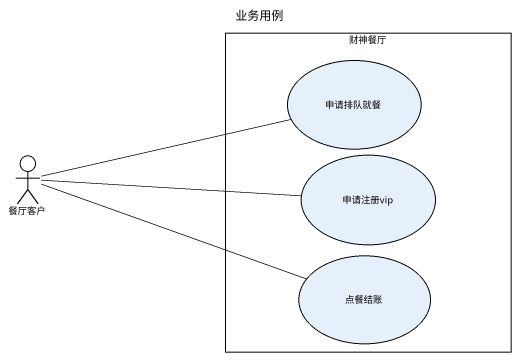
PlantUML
@startuml
title 业务用例
rectangle 财神餐厅 {
  usecase 申请排队就餐
  usecase 申请注册vip
  usecase 点餐结账
}
actor 餐厅客户
餐厅客户 -right- 申请排队就餐
餐厅客户 -right- 申请注册vip
餐厅客户 -right- 点餐结账
@enduml
